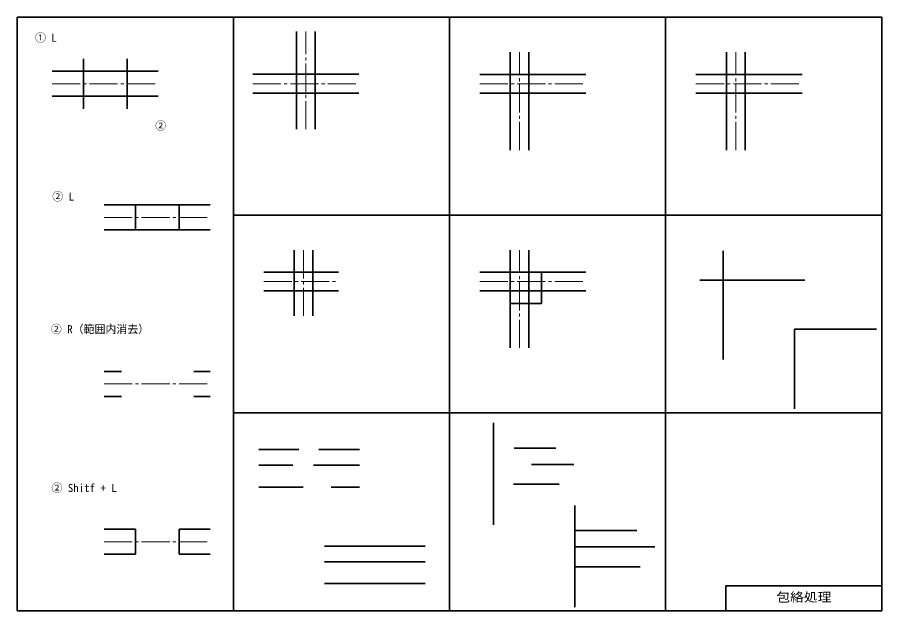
# Model space of a CAD drawing. Units: millimetres on the paper. Extents: x -138 to 138, y -95 to 95.
import ezdxf
from ezdxf.enums import TextEntityAlignment as Align

# ---------------------------------------------------------------- set-up
doc = ezdxf.new("R2010")
doc.units = ezdxf.units.MM
doc.linetypes.add('CHAIN2', pattern=[12, 9, -1, 1, -1])
for name, color, linetype, lineweight in [('0-0', 3, 'CHAIN2', 18), ('0-1', 7, 'Continuous', 35), ('0-E', 7, 'Continuous', 35), ('0-F', 7, 'Continuous', 35)]:
    doc.layers.add(name, color=color, linetype=linetype, lineweight=lineweight)
doc.layers.add('0-3', color=7, linetype='Continuous')
doc.styles.add('ＭＳ ゴシック', font='')
doc.styles.get('ＭＳ ゴシック').set_extended_font_data('MS Gothic')

msp = doc.modelspace()

# ---------------------------------------------------------------- linework, layer by layer
at = {"layer": '0-0'}
for p, q in [((-46.002, 59.173), (-46.002, 90.47)), ((22.463, 52.491), (22.463, 83.788)), ((91.713, 52.491), (91.713, 83.788)), ((-127.336, 73.742), (-93.336, 73.742)), ((-63.002, 73.742), (-29.002, 73.742)), ((9.722, 73.736), (43.722, 73.736)), ((78.972, 73.736), (112.972, 73.736)), ((-110.671, 30.947), (-76.671, 30.947)), ((-46.787, -0.602), (-46.787, 20.455)), ((22.463, -10.843), (22.463, 20.455)), ((-59.528, 10.403), (-35.544, 10.403)), ((9.722, 10.403), (43.722, 10.403)), ((-110.671, -22.382), (-76.671, -22.382)), ((-110.671, -72.947), (-76.671, -72.947))]:
    msp.add_line(p, q, dxfattribs=at)
at = {"layer": '0-1'}
for p, q in [((-49.002, 90.47), (-49.002, 59.173)), ((-43.002, 90.47), (-43.002, 59.173)), ((19.463, 83.788), (19.463, 52.491)), ((25.463, 83.788), (25.463, 52.491)), ((88.713, 83.788), (88.713, 52.491)), ((94.713, 83.788), (94.713, 52.491)), ((-117.336, 81.742), (-117.336, 65.742)), ((-103.336, 81.742), (-103.336, 65.742)), ((-127.336, 77.742), (-93.336, 77.742)), ((-63.002, 76.742), (-29.002, 76.742)), ((9.722, 76.736), (43.722, 76.736)), ((78.972, 76.736), (112.972, 76.736)), ((-127.336, 69.742), (-93.336, 69.742)), ((-63.002, 70.742), (-29.002, 70.742)), ((9.722, 70.736), (43.722, 70.736)), ((78.972, 70.736), (112.972, 70.736)), ((-110.671, 34.947), (-76.671, 34.947)), ((-100.671, 34.947), (-100.671, 26.947)), ((-86.671, 34.947), (-86.671, 26.947)), ((-110.671, 26.947), (-76.671, 26.947)), ((-49.787, 20.455), (-49.787, -0.602)), ((-43.787, 20.455), (-43.787, -0.602)), ((19.463, -10.843), (19.463, 20.455)), ((25.463, -10.843), (25.463, 20.455)), ((87.648, 20.197), (87.648, -14.619)), ((-59.528, 13.403), (-35.544, 13.403)), ((43.722, 13.403), (9.722, 13.403)), ((80.187, 10.802), (113.898, 10.802)), ((-59.528, 7.403), (-35.544, 7.403)), ((43.722, 7.403), (9.722, 7.403)), ((136.811, -4.897), (110.561, -4.897)), ((110.561, -30.318), (110.561, -4.897)), ((-110.671, -18.382), (-105.092, -18.382)), ((-81.882, -18.382), (-76.671, -18.382)), ((-110.671, -26.382), (-105.092, -26.382)), ((-81.882, -26.382), (-76.671, -26.382)), ((14.137, -34.899), (14.137, -67.505)), ((-61.132, -43.439), (-48.268, -43.439)), ((-41.882, -43.439), (-28.803, -43.439)), ((20.768, -42.913), (34.031, -42.913)), ((-61.132, -48.439), (-50.232, -48.439)), ((-43.601, -48.439), (-28.803, -48.439)), ((26.295, -48.163), (39.834, -48.163)), ((20.492, -54.518), (35.137, -54.518)), ((-61.132, -55.439), (-46.917, -55.439)), ((-37.952, -55.439), (-28.803, -55.439)), ((40.135, -61.293), (40.135, -93.898)), ((-110.671, -68.947), (-100.671, -68.947)), ((-100.671, -68.947), (-100.671, -76.947)), ((-86.671, -68.947), (-76.671, -68.947)), ((-86.671, -68.947), (-86.671, -76.947)), ((60.03, -69.306), (40.135, -69.306)), ((-40.103, -74.307), (-7.774, -74.307)), ((65.832, -74.556), (40.135, -74.556)), ((-110.671, -76.947), (-100.671, -76.947)), ((-86.671, -76.947), (-76.671, -76.947)), ((-40.103, -79.307), (-7.774, -79.307)), ((61.135, -80.911), (40.135, -80.911)), ((-40.103, -86.307), (-7.774, -86.307))]:
    msp.add_line(p, q, dxfattribs=at)
msp.add_lwpolyline([(29.463, 13.403), (29.463, 3.403), (19.663, 3.403)], dxfattribs=at)
at = {"layer": '0-E'}
for p, q in [((-69.25, -95), (-69.25, 95)), ((0, -95), (0, 95)), ((69.25, -95), (69.25, 95)), ((-69.25, 31.667), (138.5, 31.667)), ((-69.25, -31.667), (138.5, -31.667))]:
    msp.add_line(p, q, dxfattribs=at)
at = {"layer": '0-F'}
for p, q in [((138.5, -87), (88.5, -87)), ((88.5, -87), (88.5, -95)), ((138.5, -95), (-138.5, -95))]:
    msp.add_line(p, q, dxfattribs=at)
msp.add_lwpolyline([(-138.5, -95), (-138.5, 95), (138.5, 95), (138.5, -95)], dxfattribs=at)

# ---------------------------------------------------------------- texts
at = {"layer": '0-3', "style": 'ＭＳ ゴシック'}
for s, p in [('① L', (-132.816, 86.395)), ('②', (-94.316, 58.211)), ('② L', (-127.289, 35.553)), ('② R（範囲内消去）', (-127.75, -6.908)), ('② Shitf + L', (-127.566, -57.75))]:
    msp.add_text(s, height=2.566, dxfattribs=at).set_placement(p, align=Align.BOTTOM_LEFT)
at = {"layer": '0-F', "style": 'ＭＳ ゴシック', "width": 1.1}
msp.add_text('包絡処理', height=2.933, dxfattribs=at).set_placement((104.75, -93), align=Align.BOTTOM_LEFT)

doc.saveas('drawing.dxf')
